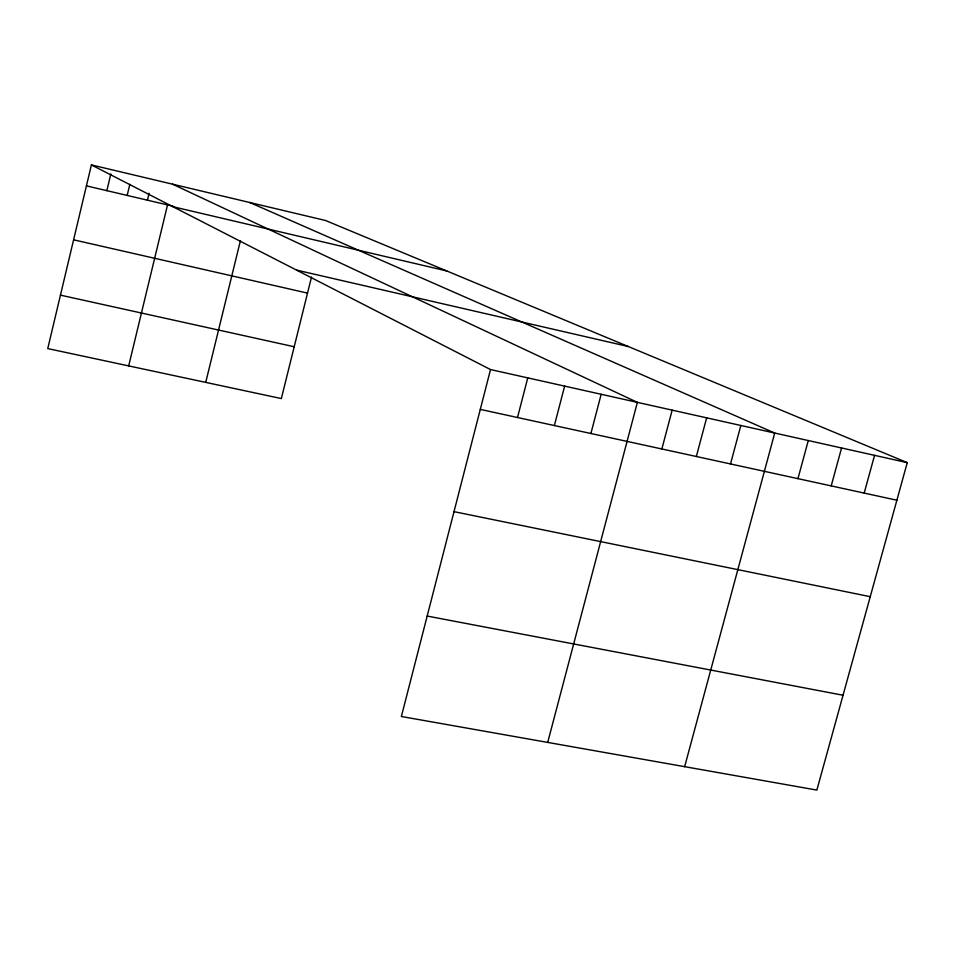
<?xml version="1.0" encoding="UTF-8"?>
<svg xmlns="http://www.w3.org/2000/svg" width="955" height="955" viewBox="0 0 955 955"><rect width="100%" height="100%" fill="white"/><g stroke="black" fill="none" stroke-linecap="round" stroke-linejoin="round"><path stroke-width="1.43" d="M91.405 164.917L490.524 369.561L401.375 716.501L816.859 790.083L907.25 462.65L325.548 220.498L91.405 164.917L47.75 348.587L281.343 398.569L311.509 277.046M106.853 190.666L110.84 173.941M127.182 195.441L129.844 184.315M147.404 200.18L149.076 193.256M128.674 365.908L167.531 204.907M205.731 382.394L240.421 240.672M517.503 417.514L527.757 377.882M554.366 425.548L564.644 386.118M590.894 433.51L601.173 394.284M547.704 742.417L637.367 402.365L172.533 184.172M661.863 448.981L672.165 410.137M696.338 456.502L706.652 417.836M730.515 463.951L740.841 425.476M684.651 766.674L774.72 433.045L249.768 202.508M797.95 478.658L808.288 440.542M831.208 485.904L841.57 447.979M864.191 493.09L874.553 455.344M427.183 616.059L843.05 695.24M454.007 511.653L870.244 596.684M480.293 409.397L896.876 500.217M60.452 295.143L294.212 346.749M490.524 369.561L907.25 462.65M73.607 239.824L307.522 293.113M296.575 270.11L628.33 346.534M86.428 185.867L173.094 206.208M172.915 206.71L446.809 270.969"/></g></svg>
